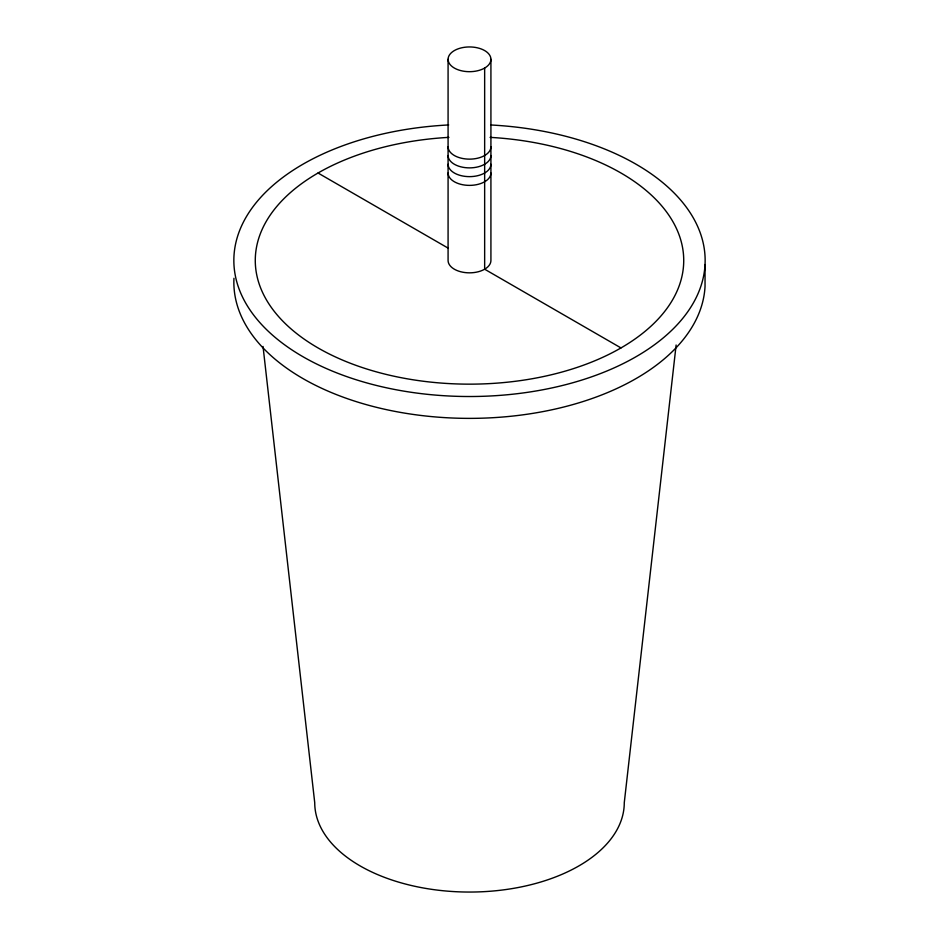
<?xml version="1.0" encoding="UTF-8"?>
<svg xmlns="http://www.w3.org/2000/svg" width="939" height="939" viewBox="0 0 939 939"><rect width="100%" height="100%" fill="white"/><g stroke="black" fill="none" stroke-linecap="round" stroke-linejoin="round"><path stroke-width="1.41" d="M676.127 345.012L624.271 802.692A154.771 89.358 0 0 1 469.5 892.05A154.771 89.358 0 0 1 314.729 802.692L263.037 346.468M318.028 173.011L448.044 248.072M620.972 347.923L484.653 269.211L484.653 68.066M705.036 264.528L705.036 286.395A235.642 136.049 0 0 1 462.458 418.313A235.642 136.049 0 0 1 233.964 278.261M490.921 59.321A21.421 12.371 0 0 1 458.784 70.026A21.421 12.371 0 0 1 458.784 48.605A21.421 12.371 0 0 1 490.921 59.321L490.921 260.467A21.421 12.371 0 0 1 469.5 272.838A21.421 12.371 0 0 1 448.079 260.467L448.079 59.321M491.132 124.993A235.642 136.049 0 0 1 669.73 332.195A235.642 136.049 0 0 1 268.847 331.807A235.642 136.049 0 0 1 448.678 124.946M490.088 137.364A214.221 123.678 0 0 1 651.49 325.716A214.221 123.678 0 0 1 287.51 325.716A214.221 123.678 0 0 1 448.912 137.364M490.921 173.011A21.421 12.371 0 0 1 469.5 185.382A21.421 12.371 0 0 1 448.079 173.011M490.921 164.266A21.421 12.371 0 0 1 469.5 176.638A21.421 12.371 0 0 1 448.079 164.266M490.921 155.522A21.421 12.371 0 0 1 469.5 167.881A21.421 12.371 0 0 1 448.079 155.522M490.921 146.777A21.421 12.371 0 0 1 469.5 159.137A21.421 12.371 0 0 1 448.079 146.777"/></g></svg>
